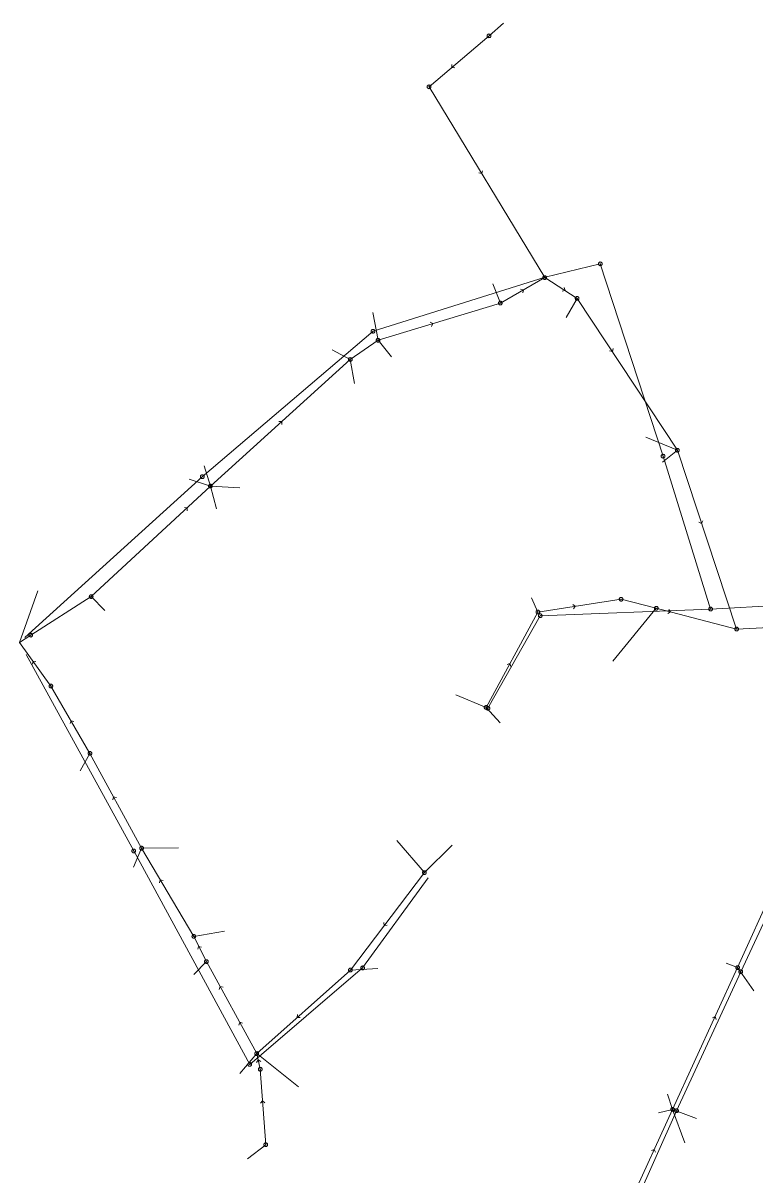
# Model space of a CAD drawing. Header units: metres. Extents: x 25504150 to 25508618, y 6694193 to 6702753.
# Drawn here: x 25504700.1 to 25504881.8, y 6697458.4 to 6697744 of the extents above; entities that cross this region are included whole.
import ezdxf

# ---------------------------------------------------------------- set-up
doc = ezdxf.new("R2010")
doc.units = ezdxf.units.M
for name, pattern in [('Sewer_node', [0]), ('Viemariputket', [0]), ('Viemarivarusteet', [0])]:
    doc.linetypes.add(name, pattern=pattern)
for name, color, linetype, lineweight in [('Sewer_node', 7, 'Sewer_node', 0), ('Viemariputket', 7, 'Viemariputket', 0), ('Viemarivarusteet', 7, 'Viemarivarusteet', 0)]:
    doc.layers.add(name, color=color, linetype=linetype, lineweight=lineweight)

msp = doc.modelspace()

# ---------------------------------------------------------------- linework, layer by layer
at = {"layer": 'Sewer_node', "color": 46, "linetype": 'Continuous', "true_color": 0x7f5f00, "flags": 128}
for points, elevation in [([(25504815.88, 6697740.87), (25504815.87, 6697740.94), (25504815.86, 6697741.01), (25504815.83, 6697741.08), (25504815.79, 6697741.14), (25504815.75, 6697741.2), (25504815.69, 6697741.24), (25504815.63, 6697741.28), (25504815.56, 6697741.31), (25504815.49, 6697741.32), (25504815.42, 6697741.33), (25504815.35, 6697741.32), (25504815.28, 6697741.31), (25504815.21, 6697741.28), (25504815.15, 6697741.24), (25504815.09, 6697741.2), (25504815.05, 6697741.14), (25504815.01, 6697741.08), (25504814.98, 6697741.01), (25504814.97, 6697740.94), (25504814.96, 6697740.87), (25504814.97, 6697740.8), (25504814.98, 6697740.73), (25504815.01, 6697740.66), (25504815.05, 6697740.6), (25504815.09, 6697740.54), (25504815.15, 6697740.5), (25504815.21, 6697740.46), (25504815.28, 6697740.43), (25504815.35, 6697740.42), (25504815.42, 6697740.41), (25504815.49, 6697740.42), (25504815.56, 6697740.43), (25504815.63, 6697740.46), (25504815.69, 6697740.5), (25504815.75, 6697740.54), (25504815.79, 6697740.6), (25504815.83, 6697740.66), (25504815.86, 6697740.73), (25504815.87, 6697740.8)], 41.74), ([(25504801.04, 6697728.25), (25504801.03, 6697728.32), (25504801.02, 6697728.39), (25504800.99, 6697728.46), (25504800.95, 6697728.52), (25504800.91, 6697728.58), (25504800.85, 6697728.62), (25504800.79, 6697728.66), (25504800.72, 6697728.69), (25504800.65, 6697728.7), (25504800.58, 6697728.71), (25504800.51, 6697728.7), (25504800.44, 6697728.69), (25504800.37, 6697728.66), (25504800.31, 6697728.62), (25504800.25, 6697728.58), (25504800.21, 6697728.52), (25504800.17, 6697728.46), (25504800.14, 6697728.39), (25504800.13, 6697728.32), (25504800.12, 6697728.25), (25504800.13, 6697728.18), (25504800.14, 6697728.11), (25504800.17, 6697728.04), (25504800.21, 6697727.98), (25504800.25, 6697727.92), (25504800.31, 6697727.88), (25504800.37, 6697727.84), (25504800.44, 6697727.81), (25504800.51, 6697727.8), (25504800.58, 6697727.79), (25504800.65, 6697727.8), (25504800.72, 6697727.81), (25504800.79, 6697727.84), (25504800.85, 6697727.88), (25504800.91, 6697727.92), (25504800.95, 6697727.98), (25504800.99, 6697728.04), (25504801.02, 6697728.11), (25504801.03, 6697728.18)], 41.38), ([(25504829.67, 6697681.03), (25504829.66, 6697681.1), (25504829.65, 6697681.17), (25504829.62, 6697681.24), (25504829.58, 6697681.3), (25504829.54, 6697681.36), (25504829.48, 6697681.4), (25504829.42, 6697681.44), (25504829.35, 6697681.47), (25504829.28, 6697681.48), (25504829.21, 6697681.49), (25504829.14, 6697681.48), (25504829.07, 6697681.47), (25504829, 6697681.44), (25504828.94, 6697681.4), (25504828.88, 6697681.36), (25504828.84, 6697681.3), (25504828.8, 6697681.24), (25504828.77, 6697681.17), (25504828.76, 6697681.1), (25504828.75, 6697681.03), (25504828.76, 6697680.96), (25504828.77, 6697680.89), (25504828.8, 6697680.82), (25504828.84, 6697680.76), (25504828.88, 6697680.7), (25504828.94, 6697680.66), (25504829, 6697680.62), (25504829.07, 6697680.59), (25504829.14, 6697680.58), (25504829.21, 6697680.57), (25504829.28, 6697680.58), (25504829.35, 6697680.59), (25504829.42, 6697680.62), (25504829.48, 6697680.66), (25504829.54, 6697680.7), (25504829.58, 6697680.76), (25504829.62, 6697680.82), (25504829.65, 6697680.89), (25504829.66, 6697680.96)], 41.88), ([(25504837.69, 6697675.88), (25504837.68, 6697675.95), (25504837.67, 6697676.02), (25504837.64, 6697676.09), (25504837.6, 6697676.15), (25504837.56, 6697676.21), (25504837.5, 6697676.25), (25504837.44, 6697676.29), (25504837.37, 6697676.32), (25504837.3, 6697676.33), (25504837.23, 6697676.34), (25504837.16, 6697676.33), (25504837.09, 6697676.32), (25504837.02, 6697676.29), (25504836.96, 6697676.25), (25504836.9, 6697676.21), (25504836.86, 6697676.15), (25504836.82, 6697676.09), (25504836.79, 6697676.02), (25504836.78, 6697675.95), (25504836.77, 6697675.88), (25504836.78, 6697675.81), (25504836.79, 6697675.74), (25504836.82, 6697675.67), (25504836.86, 6697675.61), (25504836.9, 6697675.55), (25504836.96, 6697675.51), (25504837.02, 6697675.47), (25504837.09, 6697675.44), (25504837.16, 6697675.43), (25504837.23, 6697675.42), (25504837.3, 6697675.43), (25504837.37, 6697675.44), (25504837.44, 6697675.47), (25504837.5, 6697675.51), (25504837.56, 6697675.55), (25504837.6, 6697675.61), (25504837.64, 6697675.67), (25504837.67, 6697675.74), (25504837.68, 6697675.81)], 42.14), ([(25504818.68, 6697674.72), (25504818.67, 6697674.79), (25504818.66, 6697674.86), (25504818.63, 6697674.93), (25504818.59, 6697674.99), (25504818.55, 6697675.05), (25504818.49, 6697675.09), (25504818.43, 6697675.13), (25504818.36, 6697675.16), (25504818.29, 6697675.17), (25504818.22, 6697675.18), (25504818.15, 6697675.17), (25504818.08, 6697675.16), (25504818.01, 6697675.13), (25504817.95, 6697675.09), (25504817.89, 6697675.05), (25504817.85, 6697674.99), (25504817.81, 6697674.93), (25504817.78, 6697674.86), (25504817.77, 6697674.79), (25504817.76, 6697674.72), (25504817.77, 6697674.65), (25504817.78, 6697674.58), (25504817.81, 6697674.51), (25504817.85, 6697674.45), (25504817.89, 6697674.39), (25504817.95, 6697674.35), (25504818.01, 6697674.31), (25504818.08, 6697674.28), (25504818.15, 6697674.27), (25504818.22, 6697674.26), (25504818.29, 6697674.27), (25504818.36, 6697674.28), (25504818.43, 6697674.31), (25504818.49, 6697674.35), (25504818.55, 6697674.39), (25504818.59, 6697674.45), (25504818.63, 6697674.51), (25504818.66, 6697674.58), (25504818.67, 6697674.65)], 41.76), ([(25504788.41, 6697665.51), (25504788.4, 6697665.58), (25504788.39, 6697665.65), (25504788.36, 6697665.72), (25504788.32, 6697665.78), (25504788.28, 6697665.84), (25504788.22, 6697665.88), (25504788.16, 6697665.92), (25504788.09, 6697665.95), (25504788.02, 6697665.96), (25504787.95, 6697665.97), (25504787.88, 6697665.96), (25504787.81, 6697665.95), (25504787.74, 6697665.92), (25504787.68, 6697665.88), (25504787.62, 6697665.84), (25504787.58, 6697665.78), (25504787.54, 6697665.72), (25504787.51, 6697665.65), (25504787.5, 6697665.58), (25504787.49, 6697665.51), (25504787.5, 6697665.44), (25504787.51, 6697665.37), (25504787.54, 6697665.3), (25504787.58, 6697665.24), (25504787.62, 6697665.18), (25504787.68, 6697665.14), (25504787.74, 6697665.1), (25504787.81, 6697665.07), (25504787.88, 6697665.06), (25504787.95, 6697665.05), (25504788.02, 6697665.06), (25504788.09, 6697665.07), (25504788.16, 6697665.1), (25504788.22, 6697665.14), (25504788.28, 6697665.18), (25504788.32, 6697665.24), (25504788.36, 6697665.3), (25504788.39, 6697665.37), (25504788.4, 6697665.44)], 42.03), ([(25504781.53, 6697660.75), (25504781.52, 6697660.82), (25504781.51, 6697660.89), (25504781.48, 6697660.96), (25504781.44, 6697661.02), (25504781.4, 6697661.08), (25504781.34, 6697661.12), (25504781.28, 6697661.16), (25504781.21, 6697661.19), (25504781.14, 6697661.2), (25504781.07, 6697661.21), (25504781, 6697661.2), (25504780.93, 6697661.19), (25504780.86, 6697661.16), (25504780.8, 6697661.12), (25504780.74, 6697661.08), (25504780.7, 6697661.02), (25504780.66, 6697660.96), (25504780.63, 6697660.89), (25504780.62, 6697660.82), (25504780.61, 6697660.75), (25504780.62, 6697660.68), (25504780.63, 6697660.61), (25504780.66, 6697660.54), (25504780.7, 6697660.48), (25504780.74, 6697660.42), (25504780.8, 6697660.38), (25504780.86, 6697660.34), (25504780.93, 6697660.31), (25504781, 6697660.3), (25504781.07, 6697660.29), (25504781.14, 6697660.3), (25504781.21, 6697660.31), (25504781.28, 6697660.34), (25504781.34, 6697660.38), (25504781.4, 6697660.42), (25504781.44, 6697660.48), (25504781.48, 6697660.54), (25504781.51, 6697660.61), (25504781.52, 6697660.68)], 42.11), ([(25504862.51, 6697638.29), (25504862.5, 6697638.36), (25504862.49, 6697638.43), (25504862.46, 6697638.5), (25504862.42, 6697638.56), (25504862.38, 6697638.62), (25504862.32, 6697638.66), (25504862.26, 6697638.7), (25504862.19, 6697638.73), (25504862.12, 6697638.74), (25504862.05, 6697638.75), (25504861.98, 6697638.74), (25504861.91, 6697638.73), (25504861.84, 6697638.7), (25504861.78, 6697638.66), (25504861.72, 6697638.62), (25504861.68, 6697638.56), (25504861.64, 6697638.5), (25504861.61, 6697638.43), (25504861.6, 6697638.36), (25504861.59, 6697638.29), (25504861.6, 6697638.22), (25504861.61, 6697638.15), (25504861.64, 6697638.08), (25504861.68, 6697638.02), (25504861.72, 6697637.96), (25504861.78, 6697637.92), (25504861.84, 6697637.88), (25504861.91, 6697637.85), (25504861.98, 6697637.84), (25504862.05, 6697637.83), (25504862.12, 6697637.84), (25504862.19, 6697637.85), (25504862.26, 6697637.88), (25504862.32, 6697637.92), (25504862.38, 6697637.96), (25504862.42, 6697638.02), (25504862.46, 6697638.08), (25504862.49, 6697638.15), (25504862.5, 6697638.22)], 42.85), ([(25504746.89, 6697629.43), (25504746.88, 6697629.5), (25504746.87, 6697629.57), (25504746.84, 6697629.64), (25504746.8, 6697629.7), (25504746.76, 6697629.76), (25504746.7, 6697629.8), (25504746.64, 6697629.84), (25504746.57, 6697629.87), (25504746.5, 6697629.88), (25504746.43, 6697629.89), (25504746.36, 6697629.88), (25504746.29, 6697629.87), (25504746.22, 6697629.84), (25504746.16, 6697629.8), (25504746.1, 6697629.76), (25504746.06, 6697629.7), (25504746.02, 6697629.64), (25504745.99, 6697629.57), (25504745.98, 6697629.5), (25504745.97, 6697629.43), (25504745.98, 6697629.36), (25504745.99, 6697629.29), (25504746.02, 6697629.22), (25504746.06, 6697629.16), (25504746.1, 6697629.1), (25504746.16, 6697629.06), (25504746.22, 6697629.02), (25504746.29, 6697628.99), (25504746.36, 6697628.98), (25504746.43, 6697628.97), (25504746.5, 6697628.98), (25504746.57, 6697628.99), (25504746.64, 6697629.02), (25504746.7, 6697629.06), (25504746.76, 6697629.1), (25504746.8, 6697629.16), (25504746.84, 6697629.22), (25504746.87, 6697629.29), (25504746.88, 6697629.36)], 42.07), ([(25504717.37, 6697602.07), (25504717.36, 6697602.14), (25504717.35, 6697602.21), (25504717.32, 6697602.28), (25504717.28, 6697602.34), (25504717.24, 6697602.4), (25504717.18, 6697602.44), (25504717.12, 6697602.48), (25504717.05, 6697602.51), (25504716.98, 6697602.52), (25504716.91, 6697602.53), (25504716.84, 6697602.52), (25504716.77, 6697602.51), (25504716.7, 6697602.48), (25504716.64, 6697602.44), (25504716.58, 6697602.4), (25504716.54, 6697602.34), (25504716.5, 6697602.28), (25504716.47, 6697602.21), (25504716.46, 6697602.14), (25504716.45, 6697602.07), (25504716.46, 6697602), (25504716.47, 6697601.93), (25504716.5, 6697601.86), (25504716.54, 6697601.8), (25504716.58, 6697601.74), (25504716.64, 6697601.7), (25504716.7, 6697601.66), (25504716.77, 6697601.63), (25504716.84, 6697601.62), (25504716.91, 6697601.61), (25504716.98, 6697601.62), (25504717.05, 6697601.63), (25504717.12, 6697601.66), (25504717.18, 6697601.7), (25504717.24, 6697601.74), (25504717.28, 6697601.8), (25504717.32, 6697601.86), (25504717.35, 6697601.93), (25504717.36, 6697602)], 41.94), ([(25504848.59, 6697601.41), (25504848.58, 6697601.48), (25504848.57, 6697601.55), (25504848.54, 6697601.62), (25504848.5, 6697601.68), (25504848.46, 6697601.74), (25504848.4, 6697601.78), (25504848.34, 6697601.82), (25504848.27, 6697601.85), (25504848.2, 6697601.86), (25504848.13, 6697601.87), (25504848.06, 6697601.86), (25504847.99, 6697601.85), (25504847.92, 6697601.82), (25504847.86, 6697601.78), (25504847.8, 6697601.74), (25504847.76, 6697601.68), (25504847.72, 6697601.62), (25504847.69, 6697601.55), (25504847.68, 6697601.48), (25504847.67, 6697601.41), (25504847.68, 6697601.34), (25504847.69, 6697601.27), (25504847.72, 6697601.2), (25504847.76, 6697601.14), (25504847.8, 6697601.08), (25504847.86, 6697601.04), (25504847.92, 6697601), (25504847.99, 6697600.97), (25504848.06, 6697600.96), (25504848.13, 6697600.95), (25504848.2, 6697600.96), (25504848.27, 6697600.97), (25504848.34, 6697601), (25504848.4, 6697601.04), (25504848.46, 6697601.08), (25504848.5, 6697601.14), (25504848.54, 6697601.2), (25504848.57, 6697601.27), (25504848.58, 6697601.34)], 43.11), ([(25504828, 6697598.24), (25504827.99, 6697598.31), (25504827.98, 6697598.38), (25504827.95, 6697598.45), (25504827.91, 6697598.51), (25504827.87, 6697598.57), (25504827.81, 6697598.61), (25504827.75, 6697598.65), (25504827.68, 6697598.68), (25504827.61, 6697598.69), (25504827.54, 6697598.7), (25504827.47, 6697598.69), (25504827.4, 6697598.68), (25504827.33, 6697598.65), (25504827.27, 6697598.61), (25504827.21, 6697598.57), (25504827.17, 6697598.51), (25504827.13, 6697598.45), (25504827.1, 6697598.38), (25504827.09, 6697598.31), (25504827.08, 6697598.24), (25504827.09, 6697598.17), (25504827.1, 6697598.1), (25504827.13, 6697598.03), (25504827.17, 6697597.97), (25504827.21, 6697597.91), (25504827.27, 6697597.87), (25504827.33, 6697597.83), (25504827.4, 6697597.8), (25504827.47, 6697597.79), (25504827.54, 6697597.78), (25504827.61, 6697597.79), (25504827.68, 6697597.8), (25504827.75, 6697597.83), (25504827.81, 6697597.87), (25504827.87, 6697597.91), (25504827.91, 6697597.97), (25504827.95, 6697598.03), (25504827.98, 6697598.1), (25504827.99, 6697598.17)], 44.25), ([(25504857.3, 6697599.16), (25504857.29, 6697599.23), (25504857.28, 6697599.3), (25504857.25, 6697599.37), (25504857.21, 6697599.43), (25504857.17, 6697599.49), (25504857.11, 6697599.53), (25504857.05, 6697599.57), (25504856.98, 6697599.6), (25504856.91, 6697599.61), (25504856.84, 6697599.62), (25504856.77, 6697599.61), (25504856.7, 6697599.6), (25504856.63, 6697599.57), (25504856.57, 6697599.53), (25504856.51, 6697599.49), (25504856.47, 6697599.43), (25504856.43, 6697599.37), (25504856.4, 6697599.3), (25504856.39, 6697599.23), (25504856.38, 6697599.16), (25504856.39, 6697599.09), (25504856.4, 6697599.02), (25504856.43, 6697598.95), (25504856.47, 6697598.89), (25504856.51, 6697598.83), (25504856.57, 6697598.79), (25504856.63, 6697598.75), (25504856.7, 6697598.72), (25504856.77, 6697598.71), (25504856.84, 6697598.7), (25504856.91, 6697598.71), (25504856.98, 6697598.72), (25504857.05, 6697598.75), (25504857.11, 6697598.79), (25504857.17, 6697598.83), (25504857.21, 6697598.89), (25504857.25, 6697598.95), (25504857.28, 6697599.02), (25504857.29, 6697599.09)], 40.33), ([(25504702.42, 6697592.51), (25504702.41, 6697592.58), (25504702.4, 6697592.65), (25504702.37, 6697592.72), (25504702.33, 6697592.78), (25504702.29, 6697592.84), (25504702.23, 6697592.88), (25504702.17, 6697592.92), (25504702.1, 6697592.95), (25504702.03, 6697592.96), (25504701.96, 6697592.97), (25504701.89, 6697592.96), (25504701.82, 6697592.95), (25504701.75, 6697592.92), (25504701.69, 6697592.88), (25504701.63, 6697592.84), (25504701.59, 6697592.78), (25504701.55, 6697592.72), (25504701.52, 6697592.65), (25504701.51, 6697592.58), (25504701.5, 6697592.51), (25504701.51, 6697592.44), (25504701.52, 6697592.37), (25504701.55, 6697592.3), (25504701.59, 6697592.24), (25504701.63, 6697592.18), (25504701.69, 6697592.14), (25504701.75, 6697592.1), (25504701.82, 6697592.07), (25504701.89, 6697592.06), (25504701.96, 6697592.05), (25504702.03, 6697592.06), (25504702.1, 6697592.07), (25504702.17, 6697592.1), (25504702.23, 6697592.14), (25504702.29, 6697592.18), (25504702.33, 6697592.24), (25504702.37, 6697592.3), (25504702.4, 6697592.37), (25504702.41, 6697592.44)], 41.8), ([(25504877.18, 6697594.01), (25504877.17, 6697594.08), (25504877.16, 6697594.15), (25504877.13, 6697594.22), (25504877.09, 6697594.28), (25504877.05, 6697594.34), (25504876.99, 6697594.38), (25504876.93, 6697594.42), (25504876.86, 6697594.45), (25504876.79, 6697594.46), (25504876.72, 6697594.47), (25504876.65, 6697594.46), (25504876.58, 6697594.45), (25504876.51, 6697594.42), (25504876.45, 6697594.38), (25504876.39, 6697594.34), (25504876.35, 6697594.28), (25504876.31, 6697594.22), (25504876.28, 6697594.15), (25504876.27, 6697594.08), (25504876.26, 6697594.01), (25504876.27, 6697593.94), (25504876.28, 6697593.87), (25504876.31, 6697593.8), (25504876.35, 6697593.74), (25504876.39, 6697593.68), (25504876.45, 6697593.64), (25504876.51, 6697593.6), (25504876.58, 6697593.57), (25504876.65, 6697593.56), (25504876.72, 6697593.55), (25504876.79, 6697593.56), (25504876.86, 6697593.57), (25504876.93, 6697593.6), (25504876.99, 6697593.64), (25504877.05, 6697593.68), (25504877.09, 6697593.74), (25504877.13, 6697593.8), (25504877.16, 6697593.87), (25504877.17, 6697593.94)], 42.06), ([(25504707.39, 6697579.9), (25504707.38, 6697579.97), (25504707.37, 6697580.04), (25504707.34, 6697580.11), (25504707.3, 6697580.17), (25504707.26, 6697580.23), (25504707.2, 6697580.27), (25504707.14, 6697580.31), (25504707.07, 6697580.34), (25504707, 6697580.35), (25504706.93, 6697580.36), (25504706.86, 6697580.35), (25504706.79, 6697580.34), (25504706.72, 6697580.31), (25504706.66, 6697580.27), (25504706.6, 6697580.23), (25504706.56, 6697580.17), (25504706.52, 6697580.11), (25504706.49, 6697580.04), (25504706.48, 6697579.97), (25504706.47, 6697579.9), (25504706.48, 6697579.83), (25504706.49, 6697579.76), (25504706.52, 6697579.69), (25504706.56, 6697579.63), (25504706.6, 6697579.57), (25504706.66, 6697579.53), (25504706.72, 6697579.49), (25504706.79, 6697579.46), (25504706.86, 6697579.45), (25504706.93, 6697579.44), (25504707, 6697579.45), (25504707.07, 6697579.46), (25504707.14, 6697579.49), (25504707.2, 6697579.53), (25504707.26, 6697579.57), (25504707.3, 6697579.63), (25504707.34, 6697579.69), (25504707.37, 6697579.76), (25504707.38, 6697579.83)], 41.92), ([(25504815.16, 6697574.61), (25504815.15, 6697574.68), (25504815.14, 6697574.75), (25504815.11, 6697574.82), (25504815.07, 6697574.88), (25504815.03, 6697574.94), (25504814.97, 6697574.98), (25504814.91, 6697575.02), (25504814.84, 6697575.05), (25504814.77, 6697575.06), (25504814.7, 6697575.07), (25504814.63, 6697575.06), (25504814.56, 6697575.05), (25504814.49, 6697575.02), (25504814.43, 6697574.98), (25504814.37, 6697574.94), (25504814.33, 6697574.88), (25504814.29, 6697574.82), (25504814.26, 6697574.75), (25504814.25, 6697574.68), (25504814.24, 6697574.61), (25504814.25, 6697574.54), (25504814.26, 6697574.47), (25504814.29, 6697574.4), (25504814.33, 6697574.34), (25504814.37, 6697574.28), (25504814.43, 6697574.24), (25504814.49, 6697574.2), (25504814.56, 6697574.17), (25504814.63, 6697574.16), (25504814.7, 6697574.15), (25504814.77, 6697574.16), (25504814.84, 6697574.17), (25504814.91, 6697574.2), (25504814.97, 6697574.24), (25504815.03, 6697574.28), (25504815.07, 6697574.34), (25504815.11, 6697574.4), (25504815.14, 6697574.47), (25504815.15, 6697574.54)], 44.9), ([(25504717.08, 6697563.23), (25504717.07, 6697563.3), (25504717.06, 6697563.37), (25504717.03, 6697563.44), (25504716.99, 6697563.5), (25504716.95, 6697563.56), (25504716.89, 6697563.6), (25504716.83, 6697563.64), (25504716.76, 6697563.67), (25504716.69, 6697563.68), (25504716.62, 6697563.69), (25504716.55, 6697563.68), (25504716.48, 6697563.67), (25504716.41, 6697563.64), (25504716.35, 6697563.6), (25504716.29, 6697563.56), (25504716.25, 6697563.5), (25504716.21, 6697563.44), (25504716.18, 6697563.37), (25504716.17, 6697563.3), (25504716.16, 6697563.23), (25504716.17, 6697563.16), (25504716.18, 6697563.09), (25504716.21, 6697563.02), (25504716.25, 6697562.96), (25504716.29, 6697562.9), (25504716.35, 6697562.86), (25504716.41, 6697562.82), (25504716.48, 6697562.79), (25504716.55, 6697562.78), (25504716.62, 6697562.77), (25504716.69, 6697562.78), (25504716.76, 6697562.79), (25504716.83, 6697562.82), (25504716.89, 6697562.86), (25504716.95, 6697562.9), (25504716.99, 6697562.96), (25504717.03, 6697563.02), (25504717.06, 6697563.09), (25504717.07, 6697563.16)], 42.15), ([(25504729.87, 6697539.78), (25504729.86, 6697539.85), (25504729.85, 6697539.93), (25504729.82, 6697539.99), (25504729.78, 6697540.06), (25504729.73, 6697540.11), (25504729.68, 6697540.16), (25504729.61, 6697540.2), (25504729.55, 6697540.23), (25504729.47, 6697540.24), (25504729.4, 6697540.25), (25504729.33, 6697540.24), (25504729.25, 6697540.23), (25504729.19, 6697540.2), (25504729.12, 6697540.16), (25504729.07, 6697540.11), (25504729.02, 6697540.06), (25504728.98, 6697539.99), (25504728.95, 6697539.93), (25504728.94, 6697539.85), (25504728.93, 6697539.78), (25504728.94, 6697539.71), (25504728.95, 6697539.63), (25504728.98, 6697539.57), (25504729.02, 6697539.5), (25504729.07, 6697539.45), (25504729.12, 6697539.4), (25504729.19, 6697539.36), (25504729.25, 6697539.33), (25504729.33, 6697539.32), (25504729.4, 6697539.31), (25504729.47, 6697539.32), (25504729.55, 6697539.33), (25504729.61, 6697539.36), (25504729.68, 6697539.4), (25504729.73, 6697539.45), (25504729.78, 6697539.5), (25504729.82, 6697539.57), (25504729.85, 6697539.63), (25504729.86, 6697539.71)], 42.52), ([(25504799.89, 6697533.74), (25504799.88, 6697533.81), (25504799.87, 6697533.88), (25504799.84, 6697533.95), (25504799.8, 6697534.01), (25504799.76, 6697534.07), (25504799.7, 6697534.11), (25504799.64, 6697534.15), (25504799.57, 6697534.18), (25504799.5, 6697534.19), (25504799.43, 6697534.2), (25504799.36, 6697534.19), (25504799.29, 6697534.18), (25504799.22, 6697534.15), (25504799.16, 6697534.11), (25504799.1, 6697534.07), (25504799.06, 6697534.01), (25504799.02, 6697533.95), (25504798.99, 6697533.88), (25504798.98, 6697533.81), (25504798.97, 6697533.74), (25504798.98, 6697533.67), (25504798.99, 6697533.6), (25504799.02, 6697533.53), (25504799.06, 6697533.47), (25504799.1, 6697533.41), (25504799.16, 6697533.37), (25504799.22, 6697533.33), (25504799.29, 6697533.3), (25504799.36, 6697533.29), (25504799.43, 6697533.28), (25504799.5, 6697533.29), (25504799.57, 6697533.3), (25504799.64, 6697533.33), (25504799.7, 6697533.37), (25504799.76, 6697533.41), (25504799.8, 6697533.47), (25504799.84, 6697533.53), (25504799.87, 6697533.6), (25504799.88, 6697533.67)], 44.46), ([(25504742.79, 6697517.92), (25504742.78, 6697517.99), (25504742.77, 6697518.06), (25504742.74, 6697518.13), (25504742.7, 6697518.19), (25504742.66, 6697518.25), (25504742.6, 6697518.29), (25504742.54, 6697518.33), (25504742.47, 6697518.36), (25504742.4, 6697518.37), (25504742.33, 6697518.38), (25504742.26, 6697518.37), (25504742.19, 6697518.36), (25504742.12, 6697518.33), (25504742.06, 6697518.29), (25504742, 6697518.25), (25504741.96, 6697518.19), (25504741.92, 6697518.13), (25504741.89, 6697518.06), (25504741.88, 6697517.99), (25504741.87, 6697517.92), (25504741.88, 6697517.85), (25504741.89, 6697517.78), (25504741.92, 6697517.71), (25504741.96, 6697517.65), (25504742, 6697517.59), (25504742.06, 6697517.55), (25504742.12, 6697517.51), (25504742.19, 6697517.48), (25504742.26, 6697517.47), (25504742.33, 6697517.46), (25504742.4, 6697517.47), (25504742.47, 6697517.48), (25504742.54, 6697517.51), (25504742.6, 6697517.55), (25504742.66, 6697517.59), (25504742.7, 6697517.65), (25504742.74, 6697517.71), (25504742.77, 6697517.78), (25504742.78, 6697517.85)], 42.86), ([(25504745.91, 6697511.71), (25504745.9, 6697511.78), (25504745.89, 6697511.85), (25504745.86, 6697511.92), (25504745.82, 6697511.98), (25504745.78, 6697512.04), (25504745.72, 6697512.08), (25504745.66, 6697512.12), (25504745.59, 6697512.15), (25504745.52, 6697512.16), (25504745.45, 6697512.17), (25504745.38, 6697512.16), (25504745.31, 6697512.15), (25504745.24, 6697512.12), (25504745.18, 6697512.08), (25504745.12, 6697512.04), (25504745.08, 6697511.98), (25504745.04, 6697511.92), (25504745.01, 6697511.85), (25504745, 6697511.78), (25504744.99, 6697511.71), (25504745, 6697511.64), (25504745.01, 6697511.57), (25504745.04, 6697511.5), (25504745.08, 6697511.44), (25504745.12, 6697511.38), (25504745.18, 6697511.34), (25504745.24, 6697511.3), (25504745.31, 6697511.27), (25504745.38, 6697511.26), (25504745.45, 6697511.25), (25504745.52, 6697511.26), (25504745.59, 6697511.27), (25504745.66, 6697511.3), (25504745.72, 6697511.34), (25504745.78, 6697511.38), (25504745.82, 6697511.44), (25504745.86, 6697511.5), (25504745.89, 6697511.57), (25504745.9, 6697511.64)], 42.93), ([(25504781.56, 6697509.6), (25504781.55, 6697509.67), (25504781.54, 6697509.74), (25504781.51, 6697509.81), (25504781.47, 6697509.87), (25504781.43, 6697509.93), (25504781.37, 6697509.97), (25504781.31, 6697510.01), (25504781.24, 6697510.04), (25504781.17, 6697510.05), (25504781.1, 6697510.06), (25504781.03, 6697510.05), (25504780.96, 6697510.04), (25504780.89, 6697510.01), (25504780.83, 6697509.97), (25504780.77, 6697509.93), (25504780.73, 6697509.87), (25504780.69, 6697509.81), (25504780.66, 6697509.74), (25504780.65, 6697509.67), (25504780.64, 6697509.6), (25504780.65, 6697509.53), (25504780.66, 6697509.46), (25504780.69, 6697509.39), (25504780.73, 6697509.33), (25504780.77, 6697509.27), (25504780.83, 6697509.23), (25504780.89, 6697509.19), (25504780.96, 6697509.16), (25504781.03, 6697509.15), (25504781.1, 6697509.14), (25504781.17, 6697509.15), (25504781.24, 6697509.16), (25504781.31, 6697509.19), (25504781.37, 6697509.23), (25504781.43, 6697509.27), (25504781.47, 6697509.33), (25504781.51, 6697509.39), (25504781.54, 6697509.46), (25504781.55, 6697509.53)], 43.23), ([(25504877.41, 6697510.23), (25504877.4, 6697510.3), (25504877.39, 6697510.37), (25504877.36, 6697510.44), (25504877.32, 6697510.5), (25504877.28, 6697510.56), (25504877.22, 6697510.6), (25504877.16, 6697510.64), (25504877.09, 6697510.67), (25504877.02, 6697510.68), (25504876.95, 6697510.69), (25504876.88, 6697510.68), (25504876.81, 6697510.67), (25504876.74, 6697510.64), (25504876.68, 6697510.6), (25504876.62, 6697510.56), (25504876.58, 6697510.5), (25504876.54, 6697510.44), (25504876.51, 6697510.37), (25504876.5, 6697510.3), (25504876.49, 6697510.23), (25504876.5, 6697510.16), (25504876.51, 6697510.09), (25504876.54, 6697510.02), (25504876.58, 6697509.96), (25504876.62, 6697509.9), (25504876.68, 6697509.86), (25504876.74, 6697509.82), (25504876.81, 6697509.79), (25504876.88, 6697509.78), (25504876.95, 6697509.77), (25504877.02, 6697509.78), (25504877.09, 6697509.79), (25504877.16, 6697509.82), (25504877.22, 6697509.86), (25504877.28, 6697509.9), (25504877.32, 6697509.96), (25504877.36, 6697510.02), (25504877.39, 6697510.09), (25504877.4, 6697510.16)], 41.87), ([(25504758.37, 6697488.94), (25504758.36, 6697489.01), (25504758.35, 6697489.09), (25504758.32, 6697489.15), (25504758.28, 6697489.22), (25504758.23, 6697489.27), (25504758.18, 6697489.32), (25504758.11, 6697489.36), (25504758.05, 6697489.39), (25504757.97, 6697489.4), (25504757.9, 6697489.41), (25504757.83, 6697489.4), (25504757.75, 6697489.39), (25504757.69, 6697489.36), (25504757.62, 6697489.32), (25504757.57, 6697489.27), (25504757.52, 6697489.22), (25504757.48, 6697489.15), (25504757.45, 6697489.09), (25504757.44, 6697489.01), (25504757.43, 6697488.94), (25504757.44, 6697488.87), (25504757.45, 6697488.79), (25504757.48, 6697488.73), (25504757.52, 6697488.66), (25504757.57, 6697488.61), (25504757.62, 6697488.56), (25504757.69, 6697488.52), (25504757.75, 6697488.49), (25504757.83, 6697488.48), (25504757.9, 6697488.47), (25504757.97, 6697488.48), (25504758.05, 6697488.49), (25504758.11, 6697488.52), (25504758.18, 6697488.56), (25504758.23, 6697488.61), (25504758.28, 6697488.66), (25504758.32, 6697488.73), (25504758.35, 6697488.79), (25504758.36, 6697488.87)], 43.28), ([(25504759.25, 6697485.04), (25504759.24, 6697485.11), (25504759.23, 6697485.18), (25504759.2, 6697485.25), (25504759.16, 6697485.31), (25504759.12, 6697485.37), (25504759.06, 6697485.41), (25504759, 6697485.45), (25504758.93, 6697485.48), (25504758.86, 6697485.49), (25504758.79, 6697485.5), (25504758.72, 6697485.49), (25504758.65, 6697485.48), (25504758.58, 6697485.45), (25504758.52, 6697485.41), (25504758.46, 6697485.37), (25504758.42, 6697485.31), (25504758.38, 6697485.25), (25504758.35, 6697485.18), (25504758.34, 6697485.11), (25504758.33, 6697485.04), (25504758.34, 6697484.97), (25504758.35, 6697484.9), (25504758.38, 6697484.83), (25504758.42, 6697484.77), (25504758.46, 6697484.71), (25504758.52, 6697484.67), (25504758.58, 6697484.63), (25504758.65, 6697484.6), (25504758.72, 6697484.59), (25504758.79, 6697484.58), (25504758.86, 6697484.59), (25504758.93, 6697484.6), (25504759, 6697484.63), (25504759.06, 6697484.67), (25504759.12, 6697484.71), (25504759.16, 6697484.77), (25504759.2, 6697484.83), (25504759.23, 6697484.9), (25504759.24, 6697484.97)], 43.31), ([(25504861.34, 6697475.09), (25504861.33, 6697475.16), (25504861.32, 6697475.23), (25504861.29, 6697475.3), (25504861.25, 6697475.36), (25504861.21, 6697475.42), (25504861.15, 6697475.46), (25504861.09, 6697475.5), (25504861.02, 6697475.53), (25504860.95, 6697475.54), (25504860.88, 6697475.55), (25504860.81, 6697475.54), (25504860.74, 6697475.53), (25504860.67, 6697475.5), (25504860.61, 6697475.46), (25504860.55, 6697475.42), (25504860.51, 6697475.36), (25504860.47, 6697475.3), (25504860.44, 6697475.23), (25504860.43, 6697475.16), (25504860.42, 6697475.09), (25504860.43, 6697475.02), (25504860.44, 6697474.95), (25504860.47, 6697474.88), (25504860.51, 6697474.82), (25504860.55, 6697474.76), (25504860.61, 6697474.72), (25504860.67, 6697474.68), (25504860.74, 6697474.65), (25504860.81, 6697474.64), (25504860.88, 6697474.63), (25504860.95, 6697474.64), (25504861.02, 6697474.65), (25504861.09, 6697474.68), (25504861.15, 6697474.72), (25504861.21, 6697474.76), (25504861.25, 6697474.82), (25504861.29, 6697474.88), (25504861.32, 6697474.95), (25504861.33, 6697475.02)], 42.03), ([(25504760.6, 6697466.37), (25504760.59, 6697466.44), (25504760.58, 6697466.51), (25504760.55, 6697466.58), (25504760.51, 6697466.64), (25504760.47, 6697466.7), (25504760.41, 6697466.74), (25504760.35, 6697466.78), (25504760.28, 6697466.81), (25504760.21, 6697466.82), (25504760.14, 6697466.83), (25504760.07, 6697466.82), (25504760, 6697466.81), (25504759.93, 6697466.78), (25504759.87, 6697466.74), (25504759.81, 6697466.7), (25504759.77, 6697466.64), (25504759.73, 6697466.58), (25504759.7, 6697466.51), (25504759.69, 6697466.44), (25504759.68, 6697466.37), (25504759.69, 6697466.3), (25504759.7, 6697466.23), (25504759.73, 6697466.16), (25504759.77, 6697466.1), (25504759.81, 6697466.04), (25504759.87, 6697466), (25504759.93, 6697465.96), (25504760, 6697465.93), (25504760.07, 6697465.92), (25504760.14, 6697465.91), (25504760.21, 6697465.92), (25504760.28, 6697465.93), (25504760.35, 6697465.96), (25504760.41, 6697466), (25504760.47, 6697466.04), (25504760.51, 6697466.1), (25504760.55, 6697466.16), (25504760.58, 6697466.23), (25504760.59, 6697466.3)], 43.68)]:
    msp.add_lwpolyline(points, close=True, dxfattribs=dict(at, elevation=elevation))
for points in [[(25504806.24, 6697733.78), (25504806.21, 6697733.03), (25504806.95, 6697732.98)], [(25504812.92, 6697706.93), (25504813.65, 6697706.77), (25504813.82, 6697707.49)], [(25504823.77, 6697677.23), (25504823.95, 6697677.96), (25504823.24, 6697678.15)], [(25504833.5, 6697677.68), (25504834.23, 6697677.86), (25504834.06, 6697678.58)], [(25504801.17, 6697668.95), (25504801.5, 6697669.62), (25504800.84, 6697669.96)], [(25504845.24, 6697662.88), (25504845.98, 6697662.75), (25504846.12, 6697663.48)], [(25504764.14, 6697644.65), (25504764.15, 6697645.4), (25504763.41, 6697645.43)], [(25504740.71, 6697623.31), (25504740.72, 6697624.06), (25504739.98, 6697624.08)], [(25504867.38, 6697620.49), (25504868.05, 6697620.16), (25504868.39, 6697620.82)], [(25504836.34, 6697599.05), (25504836.77, 6697599.66), (25504836.16, 6697600.09)], [(25504859.7, 6697597.85), (25504860.34, 6697598.25), (25504859.95, 6697598.89)], [(25504703.25, 6697585.95), (25504702.51, 6697586.06), (25504702.4, 6697585.32)], [(25504820.83, 6697584.76), (25504820.6, 6697585.47), (25504819.89, 6697585.25)], [(25504712.65, 6697571.15), (25504711.92, 6697571.32), (25504711.74, 6697570.6)], [(25504723.21, 6697552.28), (25504722.48, 6697552.48), (25504722.28, 6697551.76)], [(25504734.76, 6697531.78), (25504734.03, 6697531.95), (25504733.85, 6697531.23)], [(25504789.34, 6697521.35), (25504789.45, 6697520.61), (25504790.19, 6697520.71)], [(25504744.24, 6697515.26), (25504743.52, 6697515.47), (25504743.3, 6697514.77)], [(25504749.56, 6697505.33), (25504748.83, 6697505.52), (25504748.63, 6697504.8)], [(25504767.98, 6697498.64), (25504767.95, 6697497.89), (25504768.69, 6697497.84)], [(25504754.41, 6697496.49), (25504753.68, 6697496.68), (25504753.49, 6697495.96)], [(25504871.68, 6697497.37), (25504871.4, 6697498.07), (25504870.71, 6697497.8)], [(25504758.91, 6697486.96), (25504758.27, 6697487.35), (25504757.87, 6697486.72)], [(25504759.93, 6697476.7), (25504759.36, 6697477.19), (25504758.87, 6697476.62)], [(25504856.6, 6697464.5), (25504856.33, 6697465.2), (25504855.63, 6697464.93)]]:
    msp.add_lwpolyline(points, dxfattribs=at)
at = {"layer": 'Sewer_node', "color": 252, "linetype": 'Continuous', "lineweight": 9, "true_color": 0x848484, "flags": 128}
for points, elevation in [([(25504843.42, 6697684.43), (25504843.41, 6697684.5), (25504843.4, 6697684.57), (25504843.37, 6697684.64), (25504843.33, 6697684.7), (25504843.29, 6697684.76), (25504843.23, 6697684.8), (25504843.17, 6697684.84), (25504843.1, 6697684.87), (25504843.03, 6697684.88), (25504842.96, 6697684.89), (25504842.89, 6697684.88), (25504842.82, 6697684.87), (25504842.75, 6697684.84), (25504842.69, 6697684.8), (25504842.63, 6697684.76), (25504842.59, 6697684.7), (25504842.55, 6697684.64), (25504842.52, 6697684.57), (25504842.51, 6697684.5), (25504842.5, 6697684.43), (25504842.51, 6697684.36), (25504842.52, 6697684.29), (25504842.55, 6697684.22), (25504842.59, 6697684.16), (25504842.63, 6697684.1), (25504842.69, 6697684.06), (25504842.75, 6697684.02), (25504842.82, 6697683.99), (25504842.89, 6697683.98), (25504842.96, 6697683.97), (25504843.03, 6697683.98), (25504843.1, 6697683.99), (25504843.17, 6697684.02), (25504843.23, 6697684.06), (25504843.29, 6697684.1), (25504843.33, 6697684.16), (25504843.37, 6697684.22), (25504843.4, 6697684.29), (25504843.41, 6697684.36)], 42.07), ([(25504787.17, 6697667.75), (25504787.16, 6697667.82), (25504787.15, 6697667.89), (25504787.12, 6697667.96), (25504787.08, 6697668.02), (25504787.04, 6697668.08), (25504786.98, 6697668.12), (25504786.92, 6697668.16), (25504786.85, 6697668.19), (25504786.78, 6697668.2), (25504786.71, 6697668.21), (25504786.64, 6697668.2), (25504786.57, 6697668.19), (25504786.5, 6697668.16), (25504786.44, 6697668.12), (25504786.38, 6697668.08), (25504786.34, 6697668.02), (25504786.3, 6697667.96), (25504786.27, 6697667.89), (25504786.26, 6697667.82), (25504786.25, 6697667.75), (25504786.26, 6697667.68), (25504786.27, 6697667.61), (25504786.3, 6697667.54), (25504786.34, 6697667.48), (25504786.38, 6697667.42), (25504786.44, 6697667.38), (25504786.5, 6697667.34), (25504786.57, 6697667.31), (25504786.64, 6697667.3), (25504786.71, 6697667.29), (25504786.78, 6697667.3), (25504786.85, 6697667.31), (25504786.92, 6697667.34), (25504786.98, 6697667.38), (25504787.04, 6697667.42), (25504787.08, 6697667.48), (25504787.12, 6697667.54), (25504787.15, 6697667.61), (25504787.16, 6697667.68)], 41.98), ([(25504858.97, 6697636.82), (25504858.96, 6697636.89), (25504858.95, 6697636.96), (25504858.92, 6697637.03), (25504858.88, 6697637.09), (25504858.84, 6697637.15), (25504858.78, 6697637.19), (25504858.72, 6697637.23), (25504858.65, 6697637.26), (25504858.58, 6697637.27), (25504858.51, 6697637.28), (25504858.44, 6697637.27), (25504858.37, 6697637.26), (25504858.3, 6697637.23), (25504858.24, 6697637.19), (25504858.18, 6697637.15), (25504858.14, 6697637.09), (25504858.1, 6697637.03), (25504858.07, 6697636.96), (25504858.06, 6697636.89), (25504858.05, 6697636.82), (25504858.06, 6697636.75), (25504858.07, 6697636.68), (25504858.1, 6697636.61), (25504858.14, 6697636.55), (25504858.18, 6697636.49), (25504858.24, 6697636.45), (25504858.3, 6697636.41), (25504858.37, 6697636.38), (25504858.44, 6697636.37), (25504858.51, 6697636.36), (25504858.58, 6697636.37), (25504858.65, 6697636.38), (25504858.72, 6697636.41), (25504858.78, 6697636.45), (25504858.84, 6697636.49), (25504858.88, 6697636.55), (25504858.92, 6697636.61), (25504858.95, 6697636.68), (25504858.96, 6697636.75)], 43.12), ([(25504744.88, 6697631.72), (25504744.87, 6697631.79), (25504744.86, 6697631.87), (25504744.83, 6697631.93), (25504744.79, 6697632), (25504744.74, 6697632.05), (25504744.69, 6697632.1), (25504744.62, 6697632.14), (25504744.56, 6697632.17), (25504744.48, 6697632.18), (25504744.41, 6697632.19), (25504744.34, 6697632.18), (25504744.26, 6697632.17), (25504744.2, 6697632.14), (25504744.13, 6697632.1), (25504744.08, 6697632.05), (25504744.03, 6697632), (25504743.99, 6697631.93), (25504743.96, 6697631.87), (25504743.95, 6697631.79), (25504743.94, 6697631.72), (25504743.95, 6697631.65), (25504743.96, 6697631.57), (25504743.99, 6697631.51), (25504744.03, 6697631.44), (25504744.08, 6697631.39), (25504744.13, 6697631.34), (25504744.2, 6697631.3), (25504744.26, 6697631.27), (25504744.34, 6697631.26), (25504744.41, 6697631.25), (25504744.48, 6697631.26), (25504744.56, 6697631.27), (25504744.62, 6697631.3), (25504744.69, 6697631.34), (25504744.74, 6697631.39), (25504744.79, 6697631.44), (25504744.83, 6697631.51), (25504744.86, 6697631.57), (25504744.87, 6697631.65)], 41.39), ([(25504870.74, 6697598.97), (25504870.73, 6697599.04), (25504870.72, 6697599.11), (25504870.69, 6697599.18), (25504870.65, 6697599.24), (25504870.61, 6697599.3), (25504870.55, 6697599.34), (25504870.49, 6697599.38), (25504870.42, 6697599.41), (25504870.35, 6697599.42), (25504870.28, 6697599.43), (25504870.21, 6697599.42), (25504870.14, 6697599.41), (25504870.07, 6697599.38), (25504870.01, 6697599.34), (25504869.95, 6697599.3), (25504869.91, 6697599.24), (25504869.87, 6697599.18), (25504869.84, 6697599.11), (25504869.83, 6697599.04), (25504869.82, 6697598.97), (25504869.83, 6697598.9), (25504869.84, 6697598.83), (25504869.87, 6697598.76), (25504869.91, 6697598.7), (25504869.95, 6697598.64), (25504870.01, 6697598.6), (25504870.07, 6697598.56), (25504870.14, 6697598.53), (25504870.21, 6697598.52), (25504870.28, 6697598.51), (25504870.35, 6697598.52), (25504870.42, 6697598.53), (25504870.49, 6697598.56), (25504870.55, 6697598.6), (25504870.61, 6697598.64), (25504870.65, 6697598.7), (25504870.69, 6697598.76), (25504870.72, 6697598.83), (25504870.73, 6697598.9)], 42.43), ([(25504828.55, 6697597.31), (25504828.54, 6697597.38), (25504828.53, 6697597.45), (25504828.5, 6697597.52), (25504828.46, 6697597.58), (25504828.42, 6697597.64), (25504828.36, 6697597.68), (25504828.3, 6697597.72), (25504828.23, 6697597.75), (25504828.16, 6697597.76), (25504828.09, 6697597.77), (25504828.02, 6697597.76), (25504827.95, 6697597.75), (25504827.88, 6697597.72), (25504827.82, 6697597.68), (25504827.76, 6697597.64), (25504827.72, 6697597.58), (25504827.68, 6697597.52), (25504827.65, 6697597.45), (25504827.64, 6697597.38), (25504827.63, 6697597.31), (25504827.64, 6697597.24), (25504827.65, 6697597.17), (25504827.68, 6697597.1), (25504827.72, 6697597.04), (25504827.76, 6697596.98), (25504827.82, 6697596.94), (25504827.88, 6697596.9), (25504827.95, 6697596.87), (25504828.02, 6697596.86), (25504828.09, 6697596.85), (25504828.16, 6697596.86), (25504828.23, 6697596.87), (25504828.3, 6697596.9), (25504828.36, 6697596.94), (25504828.42, 6697596.98), (25504828.46, 6697597.04), (25504828.5, 6697597.1), (25504828.53, 6697597.17), (25504828.54, 6697597.24)], 44.3), ([(25504815.6, 6697574.4), (25504815.59, 6697574.47), (25504815.58, 6697574.54), (25504815.55, 6697574.61), (25504815.51, 6697574.67), (25504815.47, 6697574.73), (25504815.41, 6697574.77), (25504815.35, 6697574.81), (25504815.28, 6697574.84), (25504815.21, 6697574.85), (25504815.14, 6697574.86), (25504815.07, 6697574.85), (25504815, 6697574.84), (25504814.93, 6697574.81), (25504814.87, 6697574.77), (25504814.81, 6697574.73), (25504814.77, 6697574.67), (25504814.73, 6697574.61), (25504814.7, 6697574.54), (25504814.69, 6697574.47), (25504814.68, 6697574.4), (25504814.69, 6697574.33), (25504814.7, 6697574.26), (25504814.73, 6697574.19), (25504814.77, 6697574.13), (25504814.81, 6697574.07), (25504814.87, 6697574.03), (25504814.93, 6697573.99), (25504815, 6697573.96), (25504815.07, 6697573.95), (25504815.14, 6697573.94), (25504815.21, 6697573.95), (25504815.28, 6697573.96), (25504815.35, 6697573.99), (25504815.41, 6697574.03), (25504815.47, 6697574.07), (25504815.51, 6697574.13), (25504815.55, 6697574.19), (25504815.58, 6697574.26), (25504815.59, 6697574.33)], 44.7), ([(25504727.91, 6697539.1), (25504727.9, 6697539.17), (25504727.89, 6697539.24), (25504727.86, 6697539.31), (25504727.82, 6697539.37), (25504727.78, 6697539.43), (25504727.72, 6697539.47), (25504727.66, 6697539.51), (25504727.59, 6697539.54), (25504727.52, 6697539.55), (25504727.45, 6697539.56), (25504727.38, 6697539.55), (25504727.31, 6697539.54), (25504727.24, 6697539.51), (25504727.18, 6697539.47), (25504727.12, 6697539.43), (25504727.08, 6697539.37), (25504727.04, 6697539.31), (25504727.01, 6697539.24), (25504727, 6697539.17), (25504726.99, 6697539.1), (25504727, 6697539.03), (25504727.01, 6697538.96), (25504727.04, 6697538.89), (25504727.08, 6697538.83), (25504727.12, 6697538.77), (25504727.18, 6697538.73), (25504727.24, 6697538.69), (25504727.31, 6697538.66), (25504727.38, 6697538.65), (25504727.45, 6697538.64), (25504727.52, 6697538.65), (25504727.59, 6697538.66), (25504727.66, 6697538.69), (25504727.72, 6697538.73), (25504727.78, 6697538.77), (25504727.82, 6697538.83), (25504727.86, 6697538.89), (25504727.89, 6697538.96), (25504727.9, 6697539.03)], 42.17), ([(25504784.58, 6697510.14), (25504784.57, 6697510.21), (25504784.56, 6697510.29), (25504784.53, 6697510.35), (25504784.49, 6697510.42), (25504784.44, 6697510.47), (25504784.39, 6697510.52), (25504784.32, 6697510.56), (25504784.26, 6697510.59), (25504784.18, 6697510.6), (25504784.11, 6697510.61), (25504784.04, 6697510.6), (25504783.96, 6697510.59), (25504783.9, 6697510.56), (25504783.83, 6697510.52), (25504783.78, 6697510.47), (25504783.73, 6697510.42), (25504783.69, 6697510.35), (25504783.66, 6697510.29), (25504783.65, 6697510.21), (25504783.64, 6697510.14), (25504783.65, 6697510.07), (25504783.66, 6697509.99), (25504783.69, 6697509.93), (25504783.73, 6697509.86), (25504783.78, 6697509.81), (25504783.83, 6697509.76), (25504783.9, 6697509.72), (25504783.96, 6697509.69), (25504784.04, 6697509.68), (25504784.11, 6697509.67), (25504784.18, 6697509.68), (25504784.26, 6697509.69), (25504784.32, 6697509.72), (25504784.39, 6697509.76), (25504784.44, 6697509.81), (25504784.49, 6697509.86), (25504784.53, 6697509.93), (25504784.56, 6697509.99), (25504784.57, 6697510.07)], 43.24), ([(25504878.19, 6697509.2), (25504878.18, 6697509.27), (25504878.17, 6697509.34), (25504878.14, 6697509.41), (25504878.1, 6697509.47), (25504878.06, 6697509.53), (25504878, 6697509.57), (25504877.94, 6697509.61), (25504877.87, 6697509.64), (25504877.8, 6697509.65), (25504877.73, 6697509.66), (25504877.66, 6697509.65), (25504877.59, 6697509.64), (25504877.52, 6697509.61), (25504877.46, 6697509.57), (25504877.4, 6697509.53), (25504877.36, 6697509.47), (25504877.32, 6697509.41), (25504877.29, 6697509.34), (25504877.28, 6697509.27), (25504877.27, 6697509.2), (25504877.28, 6697509.13), (25504877.29, 6697509.06), (25504877.32, 6697508.99), (25504877.36, 6697508.93), (25504877.4, 6697508.87), (25504877.46, 6697508.83), (25504877.52, 6697508.79), (25504877.59, 6697508.76), (25504877.66, 6697508.75), (25504877.73, 6697508.74), (25504877.8, 6697508.75), (25504877.87, 6697508.76), (25504877.94, 6697508.79), (25504878, 6697508.83), (25504878.06, 6697508.87), (25504878.1, 6697508.93), (25504878.14, 6697508.99), (25504878.17, 6697509.06), (25504878.18, 6697509.13)], 41.87), ([(25504756.62, 6697486.26), (25504756.61, 6697486.33), (25504756.6, 6697486.4), (25504756.57, 6697486.47), (25504756.53, 6697486.53), (25504756.49, 6697486.59), (25504756.43, 6697486.63), (25504756.37, 6697486.67), (25504756.3, 6697486.7), (25504756.23, 6697486.71), (25504756.16, 6697486.72), (25504756.09, 6697486.71), (25504756.02, 6697486.7), (25504755.95, 6697486.67), (25504755.89, 6697486.63), (25504755.83, 6697486.59), (25504755.79, 6697486.53), (25504755.75, 6697486.47), (25504755.72, 6697486.4), (25504755.71, 6697486.33), (25504755.7, 6697486.26), (25504755.71, 6697486.19), (25504755.72, 6697486.12), (25504755.75, 6697486.05), (25504755.79, 6697485.99), (25504755.83, 6697485.93), (25504755.89, 6697485.89), (25504755.95, 6697485.85), (25504756.02, 6697485.82), (25504756.09, 6697485.81), (25504756.16, 6697485.8), (25504756.23, 6697485.81), (25504756.3, 6697485.82), (25504756.37, 6697485.85), (25504756.43, 6697485.89), (25504756.49, 6697485.93), (25504756.53, 6697485.99), (25504756.57, 6697486.05), (25504756.6, 6697486.12), (25504756.61, 6697486.19)], 43.09), ([(25504862.31, 6697474.79), (25504862.3, 6697474.86), (25504862.29, 6697474.93), (25504862.26, 6697475), (25504862.22, 6697475.06), (25504862.18, 6697475.12), (25504862.12, 6697475.16), (25504862.06, 6697475.2), (25504861.99, 6697475.23), (25504861.92, 6697475.24), (25504861.85, 6697475.25), (25504861.78, 6697475.24), (25504861.71, 6697475.23), (25504861.64, 6697475.2), (25504861.58, 6697475.16), (25504861.52, 6697475.12), (25504861.48, 6697475.06), (25504861.44, 6697475), (25504861.41, 6697474.93), (25504861.4, 6697474.86), (25504861.39, 6697474.79), (25504861.4, 6697474.72), (25504861.41, 6697474.65), (25504861.44, 6697474.58), (25504861.48, 6697474.52), (25504861.52, 6697474.46), (25504861.58, 6697474.42), (25504861.64, 6697474.38), (25504861.71, 6697474.35), (25504861.78, 6697474.34), (25504861.85, 6697474.33), (25504861.92, 6697474.34), (25504861.99, 6697474.35), (25504862.06, 6697474.38), (25504862.12, 6697474.42), (25504862.18, 6697474.46), (25504862.22, 6697474.52), (25504862.26, 6697474.58), (25504862.29, 6697474.65), (25504862.3, 6697474.72)], 41.8)]:
    msp.add_lwpolyline(points, close=True, dxfattribs=dict(at, elevation=elevation))
at = {"layer": 'Viemariputket', "color": 1, "linetype": 'Continuous', "lineweight": 15}
for p, q in [((25504815.42, 6697740.87), (25504819.04, 6697744.03)), ((25504815.42, 6697740.87), (25504800.58, 6697728.25)), ((25504800.58, 6697728.25), (25504829.21, 6697681.03)), ((25504818.22, 6697674.72), (25504829.21, 6697681.03)), ((25504829.21, 6697681.03), (25504837.23, 6697675.88, 39.19)), ((25504818.22, 6697674.72), (25504816.33, 6697679.47)), ((25504837.23, 6697675.88, 39.35), (25504834.54, 6697671.12)), ((25504837.23, 6697675.88, 39.19), (25504862.05, 6697638.29, 39.03)), ((25504787.95, 6697665.51), (25504818.22, 6697674.72)), ((25504787.95, 6697665.51), (25504786.64, 6697672.36)), ((25504781.07, 6697660.75, 39.4), (25504787.95, 6697665.51)), ((25504787.95, 6697665.51), (25504791.27, 6697661.38)), ((25504781.07, 6697660.75, 40.54), (25504776.55, 6697663.13)), ((25504746.43, 6697629.43), (25504781.07, 6697660.75, 39.41)), ((25504781.07, 6697660.75, 40.54), (25504782.14, 6697654.79)), ((25504862.05, 6697638.29, 39.14), (25504854.23, 6697641.52, 48.77)), ((25504862.05, 6697638.29, 39.17), (25504858.39, 6697635.33, 39.22)), ((25504862.05, 6697638.29, 39.01), (25504876.72, 6697594.01, 38.95)), ((25504746.43, 6697629.43), (25504744.92, 6697634.39)), ((25504746.43, 6697629.43), (25504741.14, 6697631.09)), ((25504716.91, 6697602.07), (25504746.43, 6697629.43)), ((25504747.96, 6697623.8, 0.32), (25504746.43, 6697629.43, 41.8)), ((25504746.43, 6697629.43), (25504753.71, 6697629)), ((25504699.16, 6697590.72, 39.92), (25504703.74, 6697603.47, 39.97)), ((25504701.96, 6697592.51, 39.73), (25504716.91, 6697602.07, 39.77)), ((25504716.91, 6697602.07), (25504720.26, 6697598.58)), ((25504827.54, 6697598.24), (25504825.91, 6697601.75)), ((25504827.54, 6697598.24, 42.21), (25504848.13, 6697601.41, 40.91)), ((25504848.13, 6697601.41, 40.91), (25504856.84, 6697599.16, 40.33)), ((25504814.7, 6697574.61), (25504827.54, 6697598.24)), ((25504856.84, 6697599.16, 42.26), (25504846.09, 6697586.04, 42.26)), ((25504856.84, 6697599.16, 40.33), (25504876.72, 6697594.01, 39.06)), ((25504876.72, 6697594.01, 38.95), (25504917.79, 6697595.93, 38.77)), ((25504699.16, 6697590.72, 39.76), (25504701.96, 6697592.51, 39.74)), ((25504706.93, 6697579.9, 39.87), (25504699.16, 6697590.72, 39.78)), ((25504716.62, 6697563.23), (25504706.93, 6697579.9)), ((25504814.7, 6697574.61), (25504807.23, 6697577.77)), ((25504814.7, 6697574.61), (25504818.21, 6697570.83)), ((25504716.62, 6697563.23), (25504714.19, 6697558.92)), ((25504729.4, 6697539.78), (25504716.62, 6697563.23)), ((25504799.43, 6697533.74), (25504792.58, 6697541.66)), ((25504729.4, 6697539.78), (25504727.41, 6697535.08)), ((25504729.4, 6697539.78), (25504738.51, 6697539.83)), ((25504742.33, 6697517.92), (25504729.4, 6697539.78)), ((25504799.43, 6697533.74), (25504806.28, 6697540.55)), ((25504799.43, 6697533.74), (25504781.1, 6697509.6)), ((25504876.95, 6697510.23), (25504885.94, 6697530.07)), ((25504742.33, 6697517.92), (25504749.94, 6697519.24)), ((25504745.45, 6697511.71), (25504742.33, 6697517.92)), ((25504745.45, 6697511.71), (25504742.29, 6697508.54)), ((25504757.9, 6697488.94), (25504745.45, 6697511.71)), ((25504781.1, 6697509.6), (25504757.9, 6697488.94)), ((25504781.1, 6697509.6), (25504787.91, 6697509.96)), ((25504860.88, 6697475.09), (25504876.95, 6697510.23)), ((25504876.95, 6697510.23), (25504874.15, 6697511.28)), ((25504876.95, 6697510.23), (25504880.96, 6697504.5)), ((25504757.9, 6697488.94, 40.88), (25504753.73, 6697483.98)), ((25504757.9, 6697488.94), (25504768.27, 6697480.71)), ((25504757.9, 6697488.94), (25504758.79, 6697485.04)), ((25504760.14, 6697466.37), (25504758.79, 6697485.04)), ((25504860.88, 6697475.09), (25504859.61, 6697478.91)), ((25504846.2, 6697443.22), (25504860.88, 6697475.09)), ((25504860.88, 6697475.09), (25504857.41, 6697474.29)), ((25504860.88, 6697475.09), (25504863.94, 6697466.83)), ((25504860.88, 6697475.09), (25504866.78, 6697472.85)), ((25504760.14, 6697466.37), (25504755.63, 6697462.84))]:
    msp.add_line(p, q, dxfattribs=at)
at = {"layer": 'Viemariputket', "color": 251, "linetype": 'Continuous', "lineweight": 15, "true_color": 0x595959}
for p, q in [((25504858.51, 6697636.82), (25504842.96, 6697684.43)), ((25504786.71, 6697667.75), (25504744.42, 6697631.72)), ((25504870.28, 6697598.97), (25504858.51, 6697636.82)), ((25504744.41, 6697631.72), (25504700.48, 6697591.96)), ((25504870.28, 6697598.97), (25504828.09, 6697597.31)), ((25504828.09, 6697597.31), (25504815.14, 6697574.4)), ((25504700.8, 6697587.72), (25504727.45, 6697539.1)), ((25504727.45, 6697539.1), (25504756.16, 6697486.26)), ((25504784.11, 6697510.14), (25504800.32, 6697532.46)), ((25504887.36, 6697529.68), (25504877.73, 6697509.2)), ((25504756.16, 6697486.26), (25504784.11, 6697510.14)), ((25504877.73, 6697509.2), (25504861.85, 6697474.79)), ((25504861.85, 6697474.79), (25504847.55, 6697442.82))]:
    msp.add_line(p, q, dxfattribs=at)
at = {"layer": 'Viemariputket', "color": 251, "linetype": 'Continuous', "lineweight": 5, "true_color": 0x595959}
msp.add_line((25504922.48, 6697601.84, 38.99), (25504870.28, 6697598.97, 39.25), dxfattribs=at)
msp.add_polyline3d([(25504842.96, 6697684.43, 39.53), (25504829.36, 6697681.17, 0), (25504786.71, 6697667.75, 0)], dxfattribs=at)
at = {"layer": 'Viemarivarusteet', "color": 1}
for p in [(25504815.42, 6697740.87, 41.74), (25504800.58, 6697728.25, 41.38), (25504829.21, 6697681.03, 41.88), (25504837.23, 6697675.88, 42.14), (25504818.22, 6697674.72, 41.76), (25504787.95, 6697665.51, 42.03), (25504781.07, 6697660.75, 42.11), (25504862.05, 6697638.29, 42.85), (25504746.43, 6697629.43, 42.07), (25504716.91, 6697602.07, 41.94), (25504848.13, 6697601.41, 43.11), (25504827.54, 6697598.24, 44.25), (25504856.84, 6697599.16, 40.33), (25504701.96, 6697592.51, 41.8), (25504876.72, 6697594.01, 42.06), (25504706.93, 6697579.9, 41.92), (25504814.7, 6697574.61, 44.9), (25504716.62, 6697563.23, 42.15), (25504729.4, 6697539.78, 42.52), (25504799.43, 6697533.74, 44.46), (25504742.33, 6697517.92, 42.86), (25504745.45, 6697511.71, 42.93), (25504781.1, 6697509.6, 43.23), (25504876.95, 6697510.23, 41.87), (25504757.9, 6697488.94, 43.28), (25504758.79, 6697485.04, 43.31), (25504860.88, 6697475.09, 42.03), (25504760.14, 6697466.37, 43.68)]:
    msp.add_point(p, dxfattribs=at)
at = {"layer": 'Viemarivarusteet', "color": 30, "true_color": 0xff7f00}
for p in [(25504842.96, 6697684.43, 42.07), (25504786.71, 6697667.75, 41.98), (25504858.51, 6697636.82, 43.12), (25504744.41, 6697631.72, 41.39), (25504870.28, 6697598.97, 42.43), (25504828.09, 6697597.31, 44.3), (25504815.14, 6697574.4, 44.7), (25504727.45, 6697539.1, 42.17), (25504784.11, 6697510.14, 43.24), (25504877.73, 6697509.2, 41.87), (25504756.16, 6697486.26, 43.09), (25504861.85, 6697474.79, 41.8)]:
    msp.add_point(p, dxfattribs=at)

doc.saveas('drawing.dxf')
